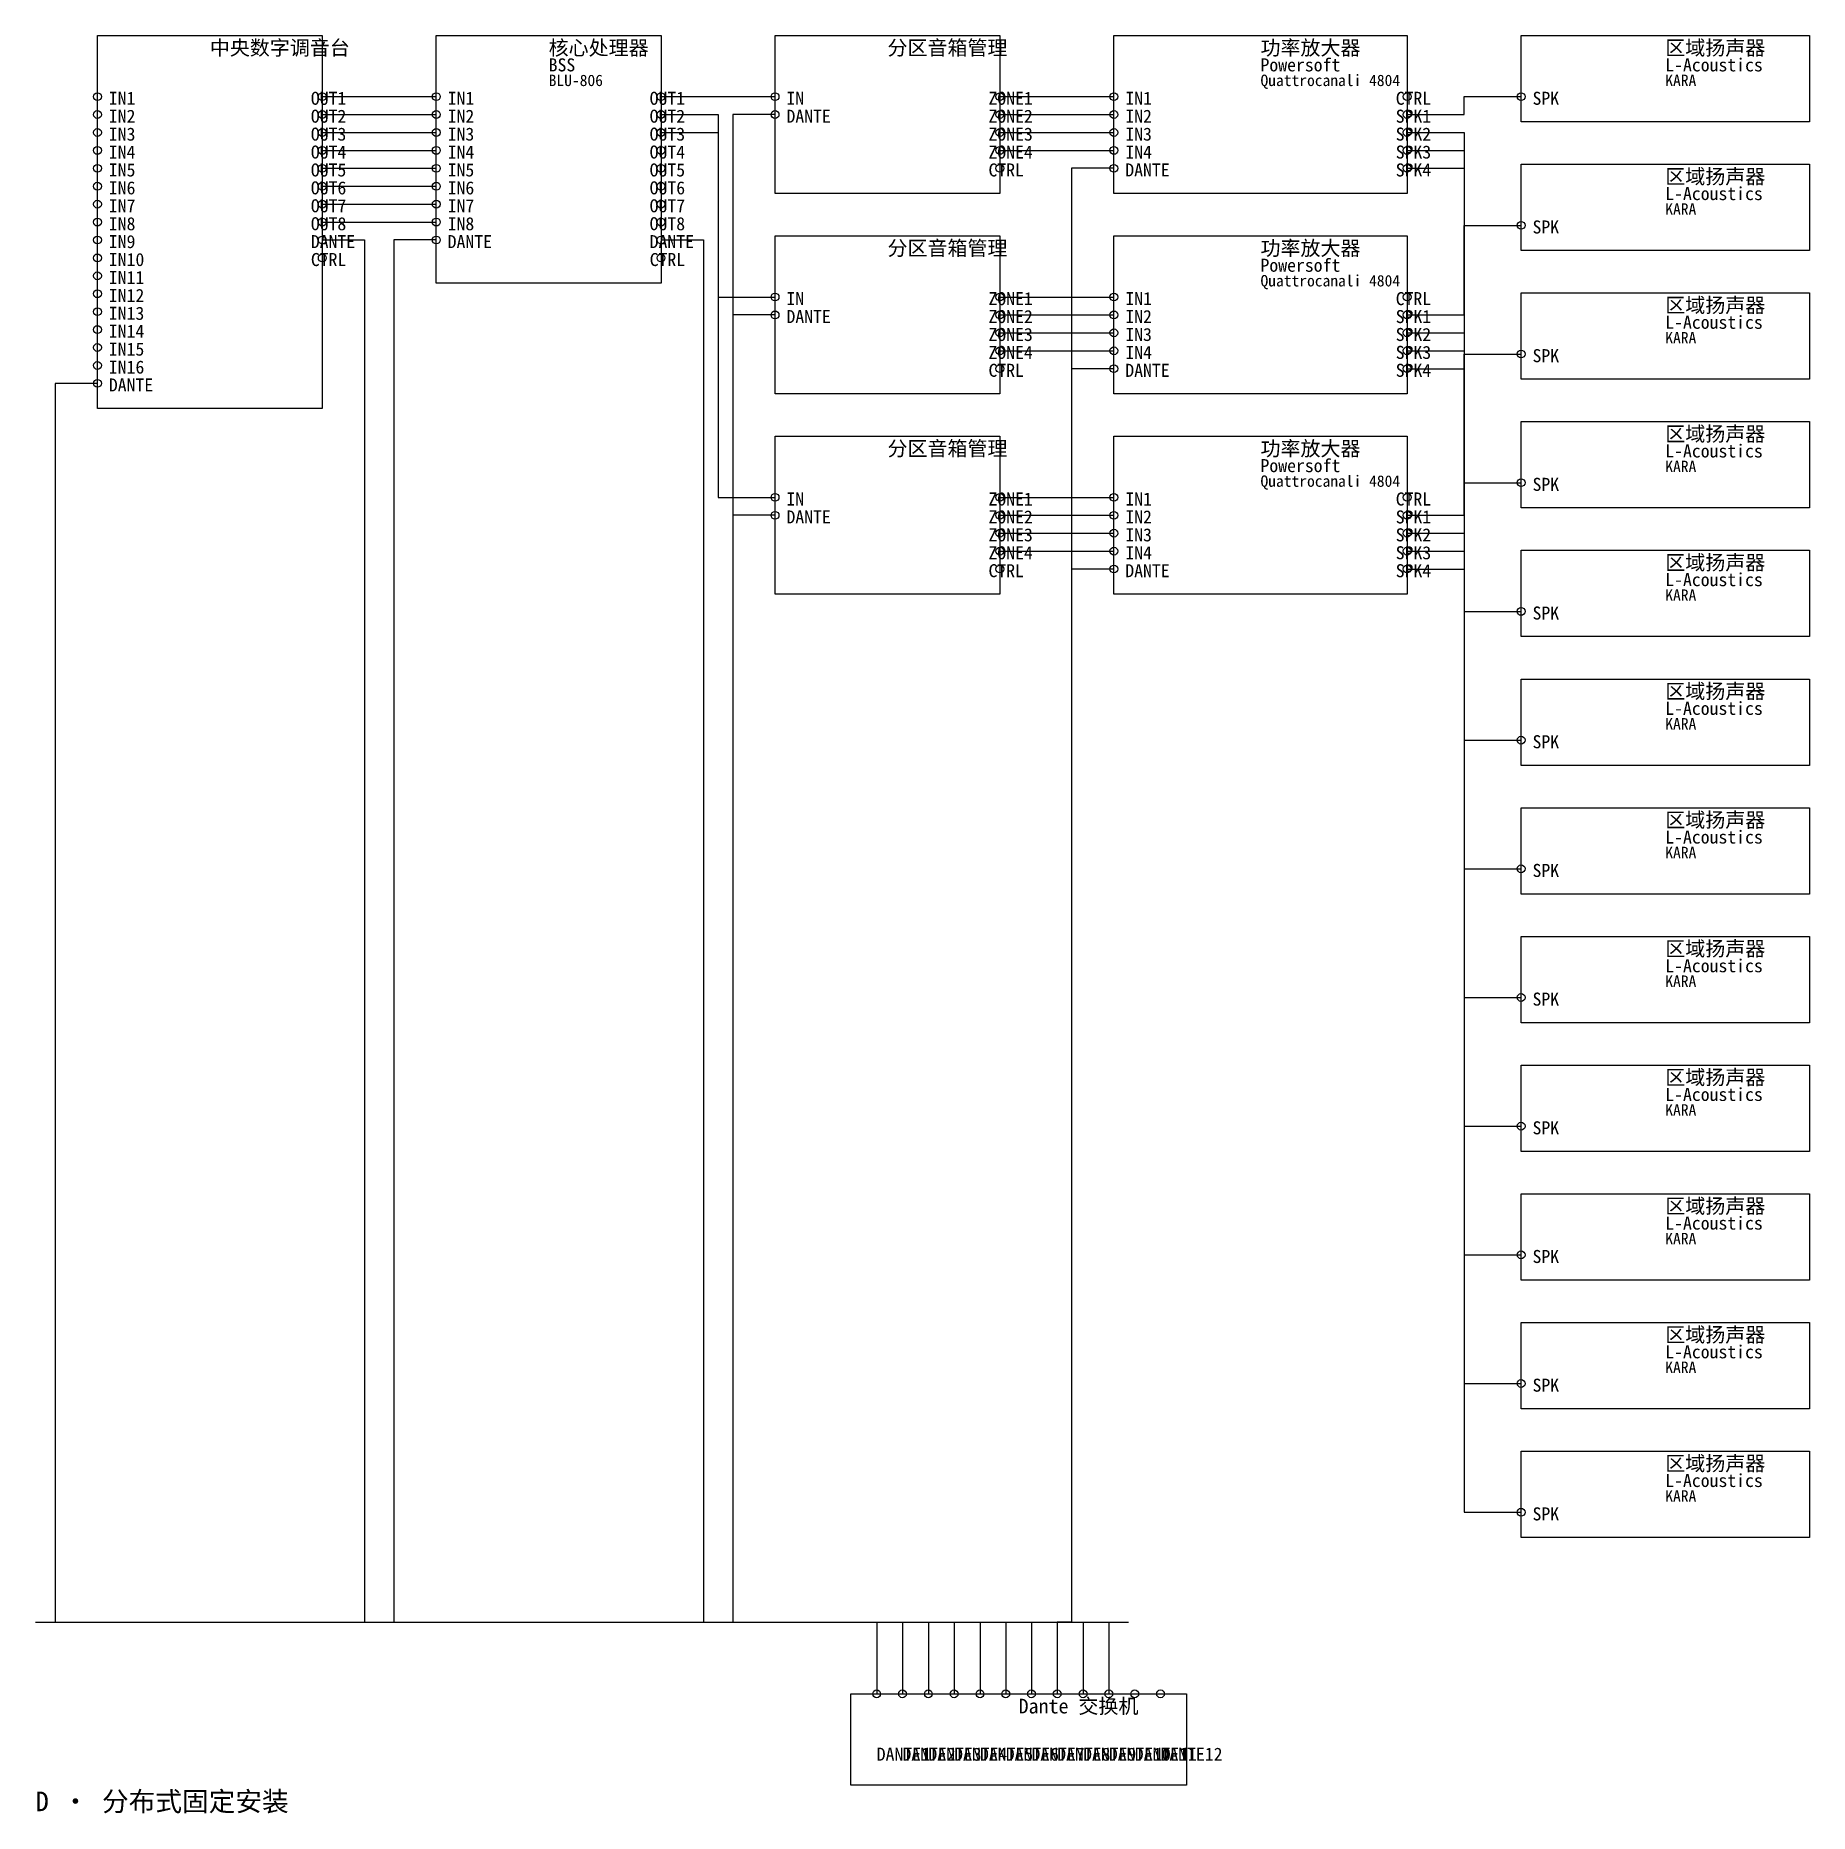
# Model space of a CAD drawing. Header units: metres. Extents: x 2 to 1091, y -1131 to -40.
import ezdxf

# ---------------------------------------------------------------- set-up
doc = ezdxf.new("R2010")
doc.units = ezdxf.units.M
for name, color, linetype in [('DEVICES', 7, 'Continuous'), ('LABELS', 7, 'Continuous'), ('PORTS', 6, 'Continuous'), ('WIRES_ANALOG', 4, 'Continuous'), ('WIRES_DANTE', 5, 'Continuous'), ('WIRES_SPEAKER', 1, 'Continuous')]:
    doc.layers.add(name, color=color, linetype=linetype)
doc.styles.add('CJK', font='simsun.ttc')

msp = doc.modelspace()

# ---------------------------------------------------------------- linework, layer by layer
at = {"layer": 'DEVICES', "color": 7, "lineweight": 25, "true_color": 0xb4b2a9}
for points in [[(40, -40), (178, -40), (178, -269), (40, -269), (40, -40)], [(248, -40), (386, -40), (386, -192), (248, -192), (248, -40)], [(456, -40), (594, -40), (594, -137), (456, -137), (456, -40)], [(664, -40), (844, -40), (844, -137), (664, -137), (664, -40)], [(914, -40), (1091, -40), (1091, -93), (914, -93), (914, -40)], [(914, -119), (1091, -119), (1091, -172), (914, -172), (914, -119)], [(456, -163), (594, -163), (594, -260), (456, -260), (456, -163)], [(664, -163), (844, -163), (844, -260), (664, -260), (664, -163)], [(914, -198), (1091, -198), (1091, -251), (914, -251), (914, -198)], [(914, -277), (1091, -277), (1091, -330), (914, -330), (914, -277)], [(456, -286), (594, -286), (594, -383), (456, -383), (456, -286)], [(664, -286), (844, -286), (844, -383), (664, -383), (664, -286)], [(914, -356), (1091, -356), (1091, -409), (914, -409), (914, -356)], [(914, -435), (1091, -435), (1091, -488), (914, -488), (914, -435)], [(914, -514), (1091, -514), (1091, -567), (914, -567), (914, -514)], [(914, -593), (1091, -593), (1091, -646), (914, -646), (914, -593)], [(914, -672), (1091, -672), (1091, -725), (914, -725), (914, -672)], [(914, -751), (1091, -751), (1091, -804), (914, -804), (914, -751)], [(914, -830), (1091, -830), (1091, -883), (914, -883), (914, -830)], [(914, -909), (1091, -909), (1091, -962), (914, -962), (914, -909)], [(502.5, -1058), (708.5, -1058), (708.5, -1114), (502.5, -1114), (502.5, -1058)]]:
    msp.add_lwpolyline(points, dxfattribs=at)
at = {"layer": 'PORTS', "true_color": 0x5dcaa5}
for centre in [(40, -77.5), (178, -77.5), (248, -77.5), (386, -77.5), (456, -77.5), (594, -77.5), (664, -77.5), (40, -88.5), (178, -88.5), (248, -88.5), (386, -88.5), (594, -88.5), (664, -88.5), (40, -99.5), (178, -99.5), (248, -99.5), (386, -99.5), (594, -99.5), (664, -99.5), (40, -110.5), (178, -110.5), (248, -110.5), (386, -110.5), (594, -110.5), (664, -110.5), (40, -121.5), (178, -121.5), (248, -121.5), (386, -121.5), (40, -132.5), (178, -132.5), (248, -132.5), (386, -132.5), (40, -143.5), (178, -143.5), (248, -143.5), (386, -143.5), (40, -154.5), (178, -154.5), (248, -154.5), (386, -154.5), (40, -165.5), (40, -176.5), (40, -187.5), (40, -198.5), (40, -209.5), (456, -200.5), (594, -200.5), (664, -200.5), (40, -220.5), (594, -211.5), (664, -211.5), (40, -231.5), (594, -222.5), (664, -222.5), (40, -242.5), (594, -233.5), (664, -233.5), (456, -323.5), (594, -323.5), (664, -323.5), (594, -334.5), (664, -334.5), (594, -345.5), (664, -345.5), (594, -356.5), (664, -356.5)]:
    msp.add_circle(centre, 2.4, dxfattribs=at)
at = {"layer": 'PORTS', "true_color": 0xb07cd9}
for centre in [(844, -77.5), (594, -121.5), (178, -176.5), (386, -176.5), (844, -200.5), (594, -244.5), (844, -323.5), (594, -367.5)]:
    msp.add_circle(centre, 2.4, dxfattribs=at)
at = {"layer": 'PORTS', "true_color": 0xe8655a}
for centre in [(914, -77.5), (844, -88.5), (844, -99.5), (844, -110.5), (844, -121.5), (914, -156.5), (844, -211.5), (844, -222.5), (844, -233.5), (914, -235.5), (844, -244.5), (914, -314.5), (844, -334.5), (844, -345.5), (844, -356.5), (844, -367.5), (914, -393.5), (914, -472.5), (914, -551.5), (914, -630.5), (914, -709.5), (914, -788.5), (914, -867.5), (914, -946.5)]:
    msp.add_circle(centre, 2.4, dxfattribs=at)
at = {"layer": 'PORTS', "true_color": 0x378add}
for centre in [(456, -88.5), (664, -121.5), (178, -165.5), (248, -165.5), (386, -165.5), (456, -211.5), (664, -244.5), (40, -253.5), (456, -334.5), (664, -367.5), (518.4, -1058), (534.2, -1058), (550.1, -1058), (565.9, -1058), (581.8, -1058), (597.6, -1058), (613.4, -1058), (629.2, -1058), (645.1, -1058), (660.9, -1058), (676.8, -1058), (692.6, -1058)]:
    msp.add_circle(centre, 2.4, dxfattribs=at)
at = {"layer": 'WIRES_ANALOG', "linetype": 'CONTINUOUS', "true_color": 0x5dcaa5}
for points in [[(178, -77.5), (188, -77.5), (213, -77.5), (213, -77.5), (238, -77.5), (248, -77.5)], [(386, -77.5), (396, -77.5), (421, -77.5), (421, -77.5), (446, -77.5), (456, -77.5)], [(594, -77.5), (604, -77.5), (629, -77.5), (629, -77.5), (654, -77.5), (664, -77.5)], [(178, -88.5), (188, -88.5), (213, -88.5), (213, -88.5), (238, -88.5), (248, -88.5)], [(386, -88.5), (396, -88.5), (421, -88.5), (421, -200.5), (446, -200.5), (456, -200.5)], [(594, -88.5), (604, -88.5), (629, -88.5), (629, -88.5), (654, -88.5), (664, -88.5)], [(178, -99.5), (188, -99.5), (213, -99.5), (213, -99.5), (238, -99.5), (248, -99.5)], [(386, -99.5), (396, -99.5), (421, -99.5), (421, -323.5), (446, -323.5), (456, -323.5)], [(594, -99.5), (604, -99.5), (629, -99.5), (629, -99.5), (654, -99.5), (664, -99.5)], [(178, -110.5), (188, -110.5), (213, -110.5), (213, -110.5), (238, -110.5), (248, -110.5)], [(594, -110.5), (604, -110.5), (629, -110.5), (629, -110.5), (654, -110.5), (664, -110.5)], [(178, -121.5), (188, -121.5), (213, -121.5), (213, -121.5), (238, -121.5), (248, -121.5)], [(178, -132.5), (188, -132.5), (213, -132.5), (213, -132.5), (238, -132.5), (248, -132.5)], [(178, -143.5), (188, -143.5), (213, -143.5), (213, -143.5), (238, -143.5), (248, -143.5)], [(178, -154.5), (188, -154.5), (213, -154.5), (213, -154.5), (238, -154.5), (248, -154.5)], [(594, -200.5), (604, -200.5), (629, -200.5), (629, -200.5), (654, -200.5), (664, -200.5)], [(594, -211.5), (604, -211.5), (629, -211.5), (629, -211.5), (654, -211.5), (664, -211.5)], [(594, -222.5), (604, -222.5), (629, -222.5), (629, -222.5), (654, -222.5), (664, -222.5)], [(594, -233.5), (604, -233.5), (629, -233.5), (629, -233.5), (654, -233.5), (664, -233.5)], [(594, -323.5), (604, -323.5), (629, -323.5), (629, -323.5), (654, -323.5), (664, -323.5)], [(594, -334.5), (604, -334.5), (629, -334.5), (629, -334.5), (654, -334.5), (664, -334.5)], [(594, -345.5), (604, -345.5), (629, -345.5), (629, -345.5), (654, -345.5), (664, -345.5)], [(594, -356.5), (604, -356.5), (629, -356.5), (629, -356.5), (654, -356.5), (664, -356.5)]]:
    msp.add_lwpolyline(points, dxfattribs=at)
at = {"layer": 'WIRES_DANTE', "linetype": 'CONTINUOUS', "true_color": 0x378add}
for points in [[(456, -88.5), (446, -88.5), (430, -88.5), (430, -1014), (581.8, -1014), (581.8, -1058)], [(664, -121.5), (654, -121.5), (638, -121.5), (638, -1014), (629.2, -1014), (629.2, -1058)], [(178, -165.5), (188, -165.5), (204, -165.5), (204, -1014), (534.2, -1014), (534.2, -1058)], [(248, -165.5), (238, -165.5), (222, -165.5), (222, -1014), (550.1, -1014), (550.1, -1058)], [(386, -165.5), (396, -165.5), (412, -165.5), (412, -1014), (565.9, -1014), (565.9, -1058)], [(456, -211.5), (446, -211.5), (430, -211.5), (430, -1014), (597.6, -1014), (597.6, -1058)], [(664, -244.5), (654, -244.5), (638, -244.5), (638, -1014), (645.1, -1014), (645.1, -1058)], [(40, -253.5), (30, -253.5), (14, -253.5), (14, -1014), (518.4, -1014), (518.4, -1058)], [(456, -334.5), (446, -334.5), (430, -334.5), (430, -1014), (613.4, -1014), (613.4, -1058)], [(664, -367.5), (654, -367.5), (638, -367.5), (638, -1014), (660.9, -1014), (660.9, -1058)], [(2, -1014), (672.9, -1014)]]:
    msp.add_lwpolyline(points, dxfattribs=at)
at = {"layer": 'WIRES_SPEAKER', "linetype": 'CONTINUOUS', "true_color": 0xe8655a}
for points in [[(844, -88.5), (854, -88.5), (879, -88.5), (879, -77.5), (904, -77.5), (914, -77.5)], [(844, -99.5), (854, -99.5), (879, -99.5), (879, -314.5), (904, -314.5), (914, -314.5)], [(844, -110.5), (854, -110.5), (879, -110.5), (879, -551.5), (904, -551.5), (914, -551.5)], [(844, -121.5), (854, -121.5), (879, -121.5), (879, -788.5), (904, -788.5), (914, -788.5)], [(844, -211.5), (854, -211.5), (879, -211.5), (879, -156.5), (904, -156.5), (914, -156.5)], [(844, -222.5), (854, -222.5), (879, -222.5), (879, -393.5), (904, -393.5), (914, -393.5)], [(844, -233.5), (854, -233.5), (879, -233.5), (879, -630.5), (904, -630.5), (914, -630.5)], [(844, -334.5), (854, -334.5), (879, -334.5), (879, -235.5), (904, -235.5), (914, -235.5)], [(844, -244.5), (854, -244.5), (879, -244.5), (879, -867.5), (904, -867.5), (914, -867.5)], [(844, -345.5), (854, -345.5), (879, -345.5), (879, -472.5), (904, -472.5), (914, -472.5)], [(844, -356.5), (854, -356.5), (879, -356.5), (879, -709.5), (904, -709.5), (914, -709.5)], [(844, -367.5), (854, -367.5), (879, -367.5), (879, -946.5), (904, -946.5), (914, -946.5)]]:
    msp.add_lwpolyline(points, dxfattribs=at)

# ---------------------------------------------------------------- texts
at = {"layer": 'LABELS', "true_color": 0xf1efe8, "style": 'CJK'}
for s, height, p in [('中央数字调音台', 9, (109, -52)), ('核心处理器', 9, (317, -52)), ('分区音箱管理', 9, (525, -52)), ('功率放大器', 9, (754, -52)), ('区域扬声器', 9, (1002.5, -52)), ('区域扬声器', 9, (1002.5, -131)), ('分区音箱管理', 9, (525, -175)), ('功率放大器', 9, (754, -175)), ('区域扬声器', 9, (1002.5, -210)), ('区域扬声器', 9, (1002.5, -289)), ('分区音箱管理', 9, (525, -298)), ('功率放大器', 9, (754, -298)), ('区域扬声器', 9, (1002.5, -368)), ('区域扬声器', 9, (1002.5, -447)), ('区域扬声器', 9, (1002.5, -526)), ('区域扬声器', 9, (1002.5, -605)), ('区域扬声器', 9, (1002.5, -684)), ('区域扬声器', 9, (1002.5, -763)), ('区域扬声器', 9, (1002.5, -842)), ('区域扬声器', 9, (1002.5, -921)), ('Dante 交换机', 9, (605.5, -1070)), ('D · 分布式固定安装', 12, (2, -1130))]:
    msp.add_text(s, height=height, dxfattribs=at).set_placement(p)
at = {"layer": 'LABELS', "true_color": 0xc4c2b8, "style": 'CJK'}
for s, p in [('BSS', (317, -62)), ('Powersoft', (754, -62)), ('L-Acoustics', (1002.5, -62)), ('L-Acoustics', (1002.5, -141)), ('Powersoft', (754, -185)), ('L-Acoustics', (1002.5, -220)), ('L-Acoustics', (1002.5, -299)), ('Powersoft', (754, -308)), ('L-Acoustics', (1002.5, -378)), ('L-Acoustics', (1002.5, -457)), ('L-Acoustics', (1002.5, -536)), ('L-Acoustics', (1002.5, -615)), ('L-Acoustics', (1002.5, -694)), ('L-Acoustics', (1002.5, -773)), ('L-Acoustics', (1002.5, -852)), ('L-Acoustics', (1002.5, -931))]:
    msp.add_text(s, height=8, dxfattribs=at).set_placement(p)
at = {"layer": 'LABELS', "true_color": 0x9a978d, "style": 'CJK'}
for s, p in [('BLU-806', (317, -71)), ('Quattrocanali 4804', (754, -71)), ('KARA', (1002.5, -71)), ('KARA', (1002.5, -150)), ('Quattrocanali 4804', (754, -194)), ('KARA', (1002.5, -229)), ('KARA', (1002.5, -308)), ('Quattrocanali 4804', (754, -317)), ('KARA', (1002.5, -387)), ('KARA', (1002.5, -466)), ('KARA', (1002.5, -545)), ('KARA', (1002.5, -624)), ('KARA', (1002.5, -703)), ('KARA', (1002.5, -782)), ('KARA', (1002.5, -861)), ('KARA', (1002.5, -940))]:
    msp.add_text(s, height=7, dxfattribs=at).set_placement(p)
at = {"layer": 'LABELS', "true_color": 0xf5f5ec, "style": 'CJK'}
for s, p in [('IN1', (47, -82.5)), ('OUT1', (171, -82.5)), ('IN1', (255, -82.5)), ('OUT1', (379, -82.5)), ('IN', (463, -82.5)), ('ZONE1', (587, -82.5)), ('IN1', (671, -82.5)), ('CTRL', (837, -82.5)), ('SPK', (921, -82.5)), ('IN2', (47, -93.5)), ('OUT2', (171, -93.5)), ('IN2', (255, -93.5)), ('OUT2', (379, -93.5)), ('DANTE', (463, -93.5)), ('ZONE2', (587, -93.5)), ('IN2', (671, -93.5)), ('SPK1', (837, -93.5)), ('IN3', (47, -104.5)), ('OUT3', (171, -104.5)), ('IN3', (255, -104.5)), ('OUT3', (379, -104.5)), ('ZONE3', (587, -104.5)), ('IN3', (671, -104.5)), ('SPK2', (837, -104.5)), ('IN4', (47, -115.5)), ('OUT4', (171, -115.5)), ('IN4', (255, -115.5)), ('OUT4', (379, -115.5)), ('ZONE4', (587, -115.5)), ('IN4', (671, -115.5)), ('SPK3', (837, -115.5)), ('IN5', (47, -126.5)), ('OUT5', (171, -126.5)), ('IN5', (255, -126.5)), ('OUT5', (379, -126.5)), ('CTRL', (587, -126.5)), ('DANTE', (671, -126.5)), ('SPK4', (837, -126.5)), ('IN6', (47, -137.5)), ('OUT6', (171, -137.5)), ('IN6', (255, -137.5)), ('OUT6', (379, -137.5)), ('IN7', (47, -148.5)), ('OUT7', (171, -148.5)), ('IN7', (255, -148.5)), ('OUT7', (379, -148.5)), ('IN8', (47, -159.5)), ('OUT8', (171, -159.5)), ('IN8', (255, -159.5)), ('OUT8', (379, -159.5)), ('IN9', (47, -170.5)), ('DANTE', (171, -170.5)), ('DANTE', (255, -170.5)), ('DANTE', (379, -170.5)), ('SPK', (921, -161.5)), ('IN10', (47, -181.5)), ('CTRL', (171, -181.5)), ('CTRL', (379, -181.5)), ('IN11', (47, -192.5)), ('IN12', (47, -203.5)), ('IN13', (47, -214.5)), ('IN', (463, -205.5)), ('ZONE1', (587, -205.5)), ('IN1', (671, -205.5)), ('CTRL', (837, -205.5)), ('IN14', (47, -225.5)), ('DANTE', (463, -216.5)), ('ZONE2', (587, -216.5)), ('IN2', (671, -216.5)), ('SPK1', (837, -216.5)), ('IN15', (47, -236.5)), ('ZONE3', (587, -227.5)), ('IN3', (671, -227.5)), ('SPK2', (837, -227.5)), ('IN16', (47, -247.5)), ('ZONE4', (587, -238.5)), ('IN4', (671, -238.5)), ('SPK3', (837, -238.5)), ('SPK', (921, -240.5)), ('DANTE', (47, -258.5)), ('CTRL', (587, -249.5)), ('DANTE', (671, -249.5)), ('SPK4', (837, -249.5)), ('SPK', (921, -319.5)), ('IN', (463, -328.5)), ('ZONE1', (587, -328.5)), ('IN1', (671, -328.5)), ('CTRL', (837, -328.5)), ('DANTE', (463, -339.5)), ('ZONE2', (587, -339.5)), ('IN2', (671, -339.5)), ('SPK1', (837, -339.5)), ('ZONE3', (587, -350.5)), ('IN3', (671, -350.5)), ('SPK2', (837, -350.5)), ('ZONE4', (587, -361.5)), ('IN4', (671, -361.5)), ('SPK3', (837, -361.5)), ('CTRL', (587, -372.5)), ('DANTE', (671, -372.5)), ('SPK4', (837, -372.5)), ('SPK', (921, -398.5)), ('SPK', (921, -477.5)), ('SPK', (921, -556.5)), ('SPK', (921, -635.5)), ('SPK', (921, -714.5)), ('SPK', (921, -793.5)), ('SPK', (921, -872.5)), ('SPK', (921, -951.5)), ('DANTE1', (518.4, -1099)), ('DANTE2', (534.2, -1099)), ('DANTE3', (550.1, -1099)), ('DANTE4', (565.9, -1099)), ('DANTE5', (581.8, -1099)), ('DANTE6', (597.6, -1099)), ('DANTE7', (613.4, -1099)), ('DANTE8', (629.2, -1099)), ('DANTE9', (645.1, -1099)), ('DANTE10', (660.9, -1099)), ('DANTE11', (676.8, -1099)), ('DANTE12', (692.6, -1099))]:
    msp.add_text(s, height=8, dxfattribs=at).set_placement(p)

doc.saveas('drawing.dxf')
